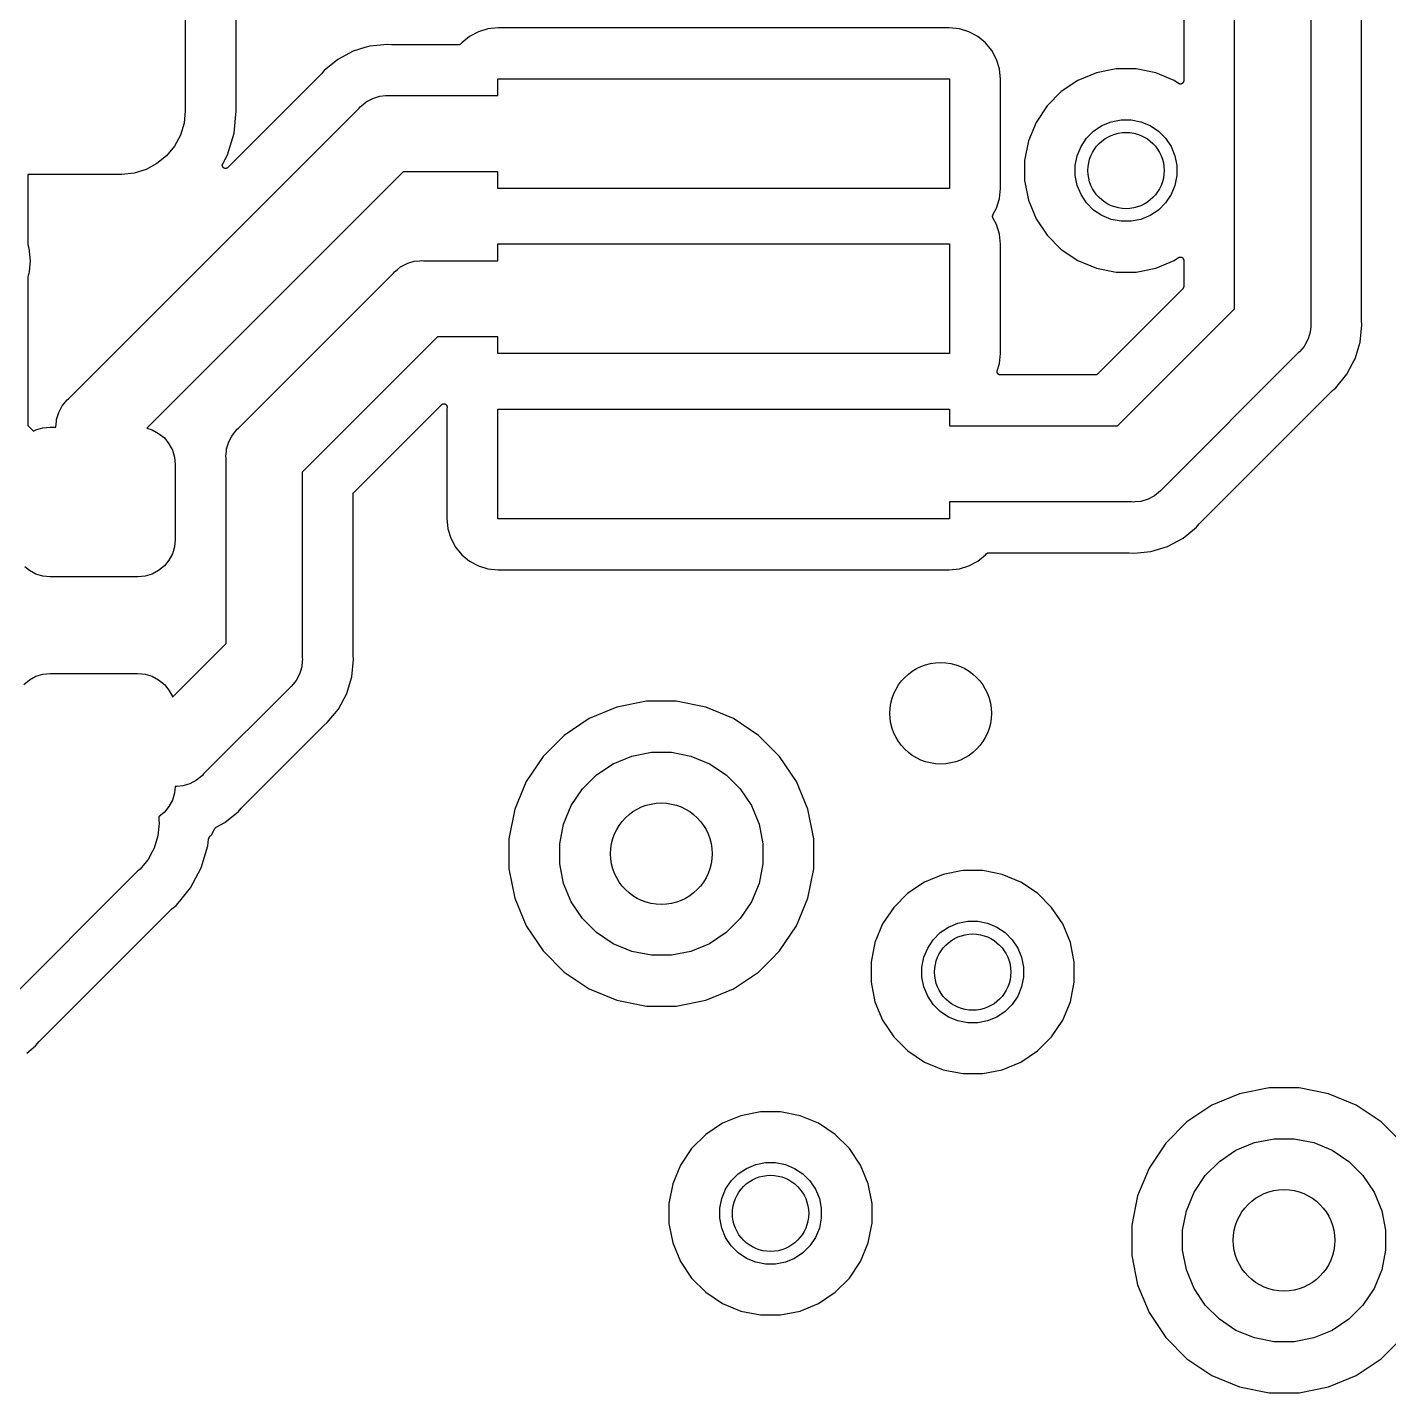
# Model space of a CAD drawing. Extents: x 5.16 to 6.06, y -3.88 to -2.24.
# Drawn here: x 5.4755 to 5.6865, y -3.3187 to -3.1071 of the extents above; entities that cross this region are included whole.
import ezdxf

# ---------------------------------------------------------------- set-up
doc = ezdxf.new("R2010")
doc.units = 0
doc.header["$MEASUREMENT"] = 0
doc.layers.add('BLACK', color=7, linetype='CONTINUOUS')

msp = doc.modelspace()

# ---------------------------------------------------------------- linework, layer by layer
at = {"layer": 'BLACK', "linetype": 'CONTINUOUS'}
for p, q in [((5.66261, -3.15071), (5.66261, -3.00838)), ((5.67443, -3.00838), (5.67443, -3.15287)), ((5.65474, -3.01421), (5.65474, -3.11535)), ((5.6823, -3.15246), (5.6823, -3.04554)), ((5.49994, -3.09048), (5.49994, -3.12001)), ((5.50785, -3.11998), (5.50785, -3.09051)), ((5.54844, -3.10714), (5.54687, -3.10729)), ((5.61839, -3.10714), (5.54844, -3.10714)), ((5.61996, -3.10729), (5.61839, -3.10714)), ((5.54402, -3.10847), (5.54282, -3.10946)), ((5.54539, -3.10774), (5.54402, -3.10847)), ((5.54687, -3.10729), (5.54539, -3.10774)), ((5.62144, -3.10774), (5.61996, -3.10729)), ((5.62281, -3.10847), (5.62144, -3.10774)), ((5.62401, -3.10946), (5.62281, -3.10847)), ((5.52598, -3.11076), (5.52358, -3.11204)), ((5.52781, -3.1102), (5.52598, -3.11076)), ((5.52857, -3.10997), (5.52781, -3.1102)), ((5.53128, -3.1097), (5.52857, -3.10997)), ((5.53193, -3.10977), (5.53128, -3.1097)), ((5.53195, -3.10977), (5.53193, -3.10977)), ((5.53197, -3.10977), (5.53195, -3.10977)), ((5.53198, -3.10977), (5.53197, -3.10977)), ((5.54232, -3.10977), (5.53198, -3.10977)), ((5.54234, -3.10977), (5.54232, -3.10977)), ((5.54237, -3.10977), (5.54234, -3.10977)), ((5.54239, -3.10976), (5.54237, -3.10977)), ((5.54242, -3.10976), (5.54239, -3.10976)), ((5.54244, -3.10976), (5.54242, -3.10976)), ((5.54246, -3.10975), (5.54244, -3.10976)), ((5.54249, -3.10974), (5.54246, -3.10975)), ((5.54251, -3.10973), (5.54249, -3.10974)), ((5.54253, -3.10972), (5.54251, -3.10973)), ((5.54255, -3.10972), (5.54253, -3.10972)), ((5.54258, -3.1097), (5.54255, -3.10972)), ((5.5426, -3.10969), (5.54258, -3.1097)), ((5.54262, -3.10967), (5.5426, -3.10969)), ((5.54264, -3.10966), (5.54262, -3.10967)), ((5.54266, -3.10964), (5.54264, -3.10966)), ((5.54268, -3.10963), (5.54266, -3.10964)), ((5.54269, -3.10961), (5.54268, -3.10963)), ((5.54271, -3.10959), (5.54269, -3.10961)), ((5.54282, -3.10946), (5.54271, -3.10959)), ((5.54271, -3.10959), (5.54271, -3.10959)), ((5.62499, -3.11066), (5.62401, -3.10946)), ((5.62572, -3.11202), (5.62499, -3.11066)), ((5.52358, -3.11204), (5.52149, -3.11376)), ((5.62617, -3.11351), (5.62572, -3.11202)), ((5.62633, -3.11508), (5.62617, -3.11351)), ((5.64425, -3.11351), (5.64121, -3.11412)), ((5.64735, -3.11351), (5.64425, -3.11351)), ((5.6504, -3.11412), (5.64735, -3.11351)), ((5.52104, -3.1143), (5.50655, -3.12879)), ((5.52105, -3.11429), (5.52104, -3.1143)), ((5.52106, -3.11427), (5.52105, -3.11429)), ((5.52107, -3.11427), (5.52106, -3.11427)), ((5.52149, -3.11376), (5.52107, -3.11427)), ((5.54841, -3.11765), (5.54841, -3.11505)), ((5.54841, -3.11505), (5.61841, -3.11505)), ((5.61841, -3.11505), (5.61841, -3.13205)), ((5.62633, -3.13203), (5.62633, -3.11508)), ((5.63834, -3.1153), (5.63576, -3.11703)), ((5.64121, -3.11412), (5.63834, -3.1153)), ((5.65326, -3.1153), (5.6504, -3.11412)), ((5.65396, -3.11577), (5.65326, -3.1153)), ((5.65462, -3.11567), (5.65459, -3.11571)), ((5.65465, -3.11564), (5.65462, -3.11567)), ((5.65468, -3.11559), (5.65465, -3.11563)), ((5.65465, -3.11563), (5.65465, -3.11563)), ((5.65465, -3.11563), (5.65465, -3.11564)), ((5.6547, -3.11555), (5.65468, -3.11559)), ((5.65471, -3.11551), (5.6547, -3.11555)), ((5.6547, -3.11555), (5.6547, -3.11555)), ((5.6547, -3.11555), (5.6547, -3.11555)), ((5.65473, -3.11546), (5.65471, -3.11551)), ((5.65474, -3.11541), (5.65473, -3.11545)), ((5.65473, -3.11545), (5.65473, -3.11546)), ((5.65473, -3.11546), (5.65473, -3.11546)), ((5.65474, -3.11535), (5.65474, -3.11536)), ((5.65474, -3.11536), (5.65474, -3.11541)), ((5.52901, -3.11807), (5.53012, -3.11773)), ((5.53012, -3.11773), (5.53099, -3.11765)), ((5.53099, -3.11765), (5.53128, -3.11762)), ((5.53099, -3.11765), (5.53099, -3.11765)), ((5.53128, -3.11762), (5.53157, -3.11765)), ((5.53157, -3.11765), (5.54841, -3.11765)), ((5.63576, -3.11703), (5.63357, -3.11922)), ((5.654, -3.11579), (5.65396, -3.11577)), ((5.65404, -3.11582), (5.654, -3.11579)), ((5.65405, -3.11582), (5.65404, -3.11582)), ((5.65409, -3.11583), (5.65405, -3.11582)), ((5.65405, -3.11582), (5.65405, -3.11582)), ((5.65414, -3.11584), (5.65409, -3.11583)), ((5.65419, -3.11585), (5.65414, -3.11584)), ((5.65414, -3.11584), (5.65414, -3.11584)), ((5.65414, -3.11584), (5.65414, -3.11584)), ((5.65424, -3.11585), (5.65419, -3.11585)), ((5.65428, -3.11585), (5.65424, -3.11585)), ((5.65424, -3.11585), (5.65424, -3.11585)), ((5.65424, -3.11585), (5.65424, -3.11585)), ((5.65433, -3.11585), (5.65428, -3.11585)), ((5.65437, -3.11583), (5.65433, -3.11584)), ((5.65433, -3.11584), (5.65433, -3.11584)), ((5.65433, -3.11584), (5.65433, -3.11585)), ((5.65443, -3.11582), (5.65437, -3.11583)), ((5.65447, -3.1158), (5.65443, -3.11582)), ((5.65443, -3.11582), (5.65443, -3.11582)), ((5.65443, -3.11582), (5.65443, -3.11582)), ((5.65451, -3.11577), (5.65447, -3.1158)), ((5.65452, -3.11577), (5.65451, -3.11577)), ((5.65451, -3.11577), (5.65451, -3.11577)), ((5.65455, -3.11574), (5.65452, -3.11577)), ((5.65459, -3.11571), (5.65455, -3.11574)), ((5.65459, -3.11571), (5.65459, -3.11571)), ((5.65459, -3.11571), (5.65459, -3.11571)), ((5.48183, -3.16464), (5.5269, -3.11958)), ((5.5269, -3.11958), (5.52708, -3.11936)), ((5.52708, -3.11936), (5.52757, -3.11895)), ((5.52757, -3.11895), (5.52798, -3.11862)), ((5.52798, -3.11862), (5.52862, -3.11828)), ((5.52862, -3.11828), (5.52901, -3.11807)), ((5.63357, -3.11922), (5.63185, -3.1218)), ((5.49975, -3.12193), (5.49919, -3.12377)), ((5.49994, -3.12001), (5.49975, -3.12193)), ((5.50751, -3.12347), (5.50785, -3.11998)), ((5.63185, -3.1218), (5.63066, -3.12467)), ((5.64207, -3.12228), (5.64351, -3.12169)), ((5.64351, -3.12169), (5.64503, -3.12139)), ((5.64503, -3.12139), (5.64658, -3.12139)), ((5.64658, -3.12139), (5.6481, -3.12169)), ((5.6481, -3.12169), (5.64953, -3.12228)), ((5.49919, -3.12377), (5.49828, -3.12548)), ((5.5065, -3.1268), (5.50751, -3.12347)), ((5.63969, -3.12424), (5.64078, -3.12314)), ((5.64078, -3.12314), (5.64207, -3.12228)), ((5.64953, -3.12228), (5.65082, -3.12314)), ((5.65082, -3.12314), (5.65192, -3.12424)), ((5.49828, -3.12548), (5.49705, -3.12697)), ((5.63066, -3.12467), (5.63006, -3.12771)), ((5.63823, -3.12696), (5.63883, -3.12553)), ((5.63883, -3.12553), (5.63969, -3.12424)), ((5.65192, -3.12424), (5.65278, -3.12553)), ((5.65278, -3.12553), (5.65337, -3.12696)), ((5.49556, -3.12819), (5.49386, -3.1291)), ((5.49705, -3.12697), (5.49556, -3.12819)), ((5.50569, -3.12839), (5.5057, -3.12836)), ((5.50569, -3.12841), (5.50569, -3.12839)), ((5.5057, -3.12834), (5.50571, -3.12831)), ((5.5057, -3.12836), (5.5057, -3.12834)), ((5.50571, -3.12829), (5.50572, -3.12827)), ((5.50571, -3.12831), (5.50571, -3.12829)), ((5.50572, -3.12827), (5.50573, -3.12824)), ((5.50573, -3.12824), (5.50574, -3.12822)), ((5.50574, -3.12822), (5.50575, -3.1282)), ((5.50575, -3.1282), (5.5065, -3.1268)), ((5.63006, -3.12771), (5.63006, -3.13081)), ((5.63793, -3.12848), (5.63823, -3.12696)), ((5.65337, -3.12696), (5.65368, -3.12848)), ((5.49009, -3.12985), (5.47553, -3.12985)), ((5.47553, -3.12985), (5.47553, -3.14071)), ((5.49202, -3.12966), (5.49009, -3.12985)), ((5.49386, -3.1291), (5.49202, -3.12966)), ((5.53372, -3.12946), (5.49397, -3.16921)), ((5.50569, -3.12843), (5.50569, -3.12841)), ((5.50569, -3.12846), (5.50569, -3.12843)), ((5.50569, -3.12848), (5.50569, -3.12846)), ((5.5057, -3.12851), (5.50569, -3.12848)), ((5.5057, -3.12853), (5.5057, -3.12851)), ((5.50571, -3.12856), (5.5057, -3.12853)), ((5.50571, -3.12858), (5.50571, -3.12856)), ((5.50572, -3.1286), (5.50571, -3.12858)), ((5.50573, -3.12863), (5.50572, -3.1286)), ((5.50574, -3.12865), (5.50573, -3.12863)), ((5.50575, -3.12867), (5.50574, -3.12865)), ((5.50576, -3.12869), (5.50575, -3.12867)), ((5.50577, -3.12871), (5.50576, -3.12869)), ((5.50579, -3.12873), (5.50577, -3.12871)), ((5.5058, -3.12875), (5.50579, -3.12873)), ((5.50582, -3.12877), (5.5058, -3.12875)), ((5.50584, -3.12879), (5.50582, -3.12877)), ((5.50586, -3.1288), (5.50584, -3.12879)), ((5.50587, -3.12882), (5.50586, -3.1288)), ((5.50589, -3.12884), (5.50587, -3.12882)), ((5.50591, -3.12885), (5.50589, -3.12884)), ((5.50593, -3.12886), (5.50591, -3.12885)), ((5.50595, -3.12888), (5.50593, -3.12886)), ((5.50598, -3.12889), (5.50595, -3.12888)), ((5.506, -3.1289), (5.50598, -3.12889)), ((5.50602, -3.12891), (5.506, -3.1289)), ((5.50604, -3.12892), (5.50602, -3.12891)), ((5.50607, -3.12892), (5.50604, -3.12892)), ((5.50609, -3.12893), (5.50607, -3.12892)), ((5.50612, -3.12893), (5.50609, -3.12893)), ((5.50614, -3.12894), (5.50612, -3.12893)), ((5.50616, -3.12894), (5.50614, -3.12894)), ((5.50619, -3.12894), (5.50616, -3.12894)), ((5.50621, -3.12894), (5.50619, -3.12894)), ((5.50624, -3.12894), (5.50621, -3.12894)), ((5.50626, -3.12893), (5.50624, -3.12894)), ((5.50629, -3.12893), (5.50626, -3.12893)), ((5.50631, -3.12892), (5.50629, -3.12893)), ((5.50633, -3.12892), (5.50631, -3.12892)), ((5.50636, -3.12891), (5.50633, -3.12892)), ((5.50638, -3.1289), (5.50636, -3.12891)), ((5.5064, -3.12889), (5.50638, -3.1289)), ((5.50643, -3.12888), (5.5064, -3.12889)), ((5.50645, -3.12887), (5.50643, -3.12888)), ((5.50647, -3.12886), (5.50645, -3.12887)), ((5.50649, -3.12884), (5.50647, -3.12886)), ((5.50651, -3.12883), (5.50649, -3.12884)), ((5.50652, -3.12881), (5.50651, -3.12883)), ((5.50654, -3.1288), (5.50652, -3.12881)), ((5.50655, -3.12879), (5.50654, -3.1288)), ((5.54841, -3.12946), (5.53372, -3.12946)), ((5.54841, -3.13205), (5.54841, -3.12946)), ((5.63793, -3.13004), (5.63793, -3.12848)), ((5.63823, -3.13156), (5.63793, -3.13004)), ((5.65368, -3.13004), (5.65337, -3.13156)), ((5.65368, -3.12848), (5.65368, -3.13004)), ((5.61841, -3.13205), (5.54841, -3.13205)), ((5.62617, -3.13359), (5.62633, -3.13203)), ((5.63006, -3.13081), (5.63066, -3.13385)), ((5.63883, -3.13299), (5.63823, -3.13156)), ((5.65337, -3.13156), (5.65278, -3.13299)), ((5.62572, -3.13508), (5.62617, -3.13359)), ((5.63066, -3.13385), (5.63185, -3.13672)), ((5.63969, -3.13428), (5.63883, -3.13299)), ((5.64078, -3.13538), (5.63969, -3.13428)), ((5.65192, -3.13428), (5.65082, -3.13538)), ((5.65278, -3.13299), (5.65192, -3.13428)), ((5.62512, -3.13629), (5.62513, -3.13625)), ((5.62512, -3.1363), (5.62512, -3.13629)), ((5.62512, -3.13629), (5.62512, -3.13629)), ((5.62512, -3.13634), (5.62512, -3.1363)), ((5.62512, -3.13639), (5.62512, -3.13634)), ((5.62512, -3.13644), (5.62512, -3.13639)), ((5.62512, -3.13639), (5.62512, -3.13639)), ((5.62512, -3.13639), (5.62512, -3.13639)), ((5.62513, -3.13649), (5.62512, -3.13644)), ((5.62513, -3.13625), (5.62514, -3.1362)), ((5.62515, -3.13653), (5.62513, -3.13649)), ((5.62513, -3.13649), (5.62513, -3.13649)), ((5.62513, -3.13649), (5.62513, -3.13649)), ((5.62514, -3.1362), (5.62516, -3.13615)), ((5.62514, -3.1362), (5.62514, -3.1362)), ((5.62514, -3.1362), (5.62514, -3.1362)), ((5.62517, -3.13658), (5.62515, -3.13653)), ((5.62516, -3.13615), (5.62517, -3.13611)), ((5.62517, -3.13611), (5.62572, -3.13508)), ((5.62572, -3.13761), (5.62517, -3.13658)), ((5.62517, -3.13658), (5.62517, -3.13658)), ((5.63185, -3.13672), (5.63357, -3.1393)), ((5.64207, -3.13624), (5.64078, -3.13538)), ((5.64351, -3.13683), (5.64207, -3.13624)), ((5.64503, -3.13713), (5.64351, -3.13683)), ((5.6481, -3.13683), (5.64658, -3.13713)), ((5.64953, -3.13624), (5.6481, -3.13683)), ((5.65082, -3.13538), (5.64953, -3.13624)), ((5.62617, -3.1391), (5.62572, -3.13761)), ((5.64658, -3.13713), (5.64503, -3.13713)), ((5.47553, -3.14071), (5.4757, -3.14127)), ((5.54841, -3.14324), (5.54841, -3.14064)), ((5.54841, -3.14064), (5.61841, -3.14064)), ((5.61841, -3.14064), (5.61841, -3.15764)), ((5.62633, -3.14067), (5.62617, -3.1391)), ((5.62633, -3.15762), (5.62633, -3.14067)), ((5.63357, -3.1393), (5.63576, -3.14149)), ((5.4757, -3.14127), (5.47589, -3.14324)), ((5.53631, -3.14324), (5.5366, -3.14321)), ((5.5366, -3.14321), (5.53689, -3.14324)), ((5.63576, -3.14149), (5.63834, -3.14322)), ((5.63834, -3.14322), (5.64121, -3.1444)), ((5.6504, -3.1444), (5.65326, -3.14322)), ((5.65326, -3.14322), (5.65396, -3.14275)), ((5.65396, -3.14275), (5.65397, -3.14275)), ((5.65397, -3.14275), (5.654, -3.14273)), ((5.654, -3.14273), (5.65405, -3.1427)), ((5.65405, -3.1427), (5.65409, -3.14269)), ((5.65405, -3.1427), (5.65405, -3.1427)), ((5.65405, -3.1427), (5.65405, -3.1427)), ((5.65409, -3.14269), (5.65414, -3.14267)), ((5.65414, -3.14267), (5.65415, -3.14267)), ((5.65415, -3.14267), (5.65415, -3.14267)), ((5.65415, -3.14267), (5.65419, -3.14267)), ((5.65419, -3.14267), (5.65424, -3.14267)), ((5.65424, -3.14267), (5.65424, -3.14267)), ((5.65424, -3.14267), (5.65424, -3.14267)), ((5.65424, -3.14267), (5.65429, -3.14267)), ((5.65429, -3.14267), (5.65434, -3.14268)), ((5.65434, -3.14268), (5.65434, -3.14268)), ((5.65434, -3.14268), (5.65434, -3.14268)), ((5.65434, -3.14268), (5.65439, -3.14269)), ((5.65439, -3.14269), (5.65443, -3.1427)), ((5.65443, -3.1427), (5.65443, -3.14271)), ((5.65443, -3.14271), (5.65444, -3.14271)), ((5.65444, -3.14271), (5.65448, -3.14273)), ((5.65448, -3.14273), (5.65452, -3.14275)), ((5.65452, -3.14275), (5.65452, -3.14275)), ((5.65452, -3.14275), (5.65452, -3.14275)), ((5.65452, -3.14275), (5.65456, -3.14278)), ((5.65456, -3.14278), (5.65459, -3.14281)), ((5.65459, -3.14281), (5.6546, -3.14281)), ((5.6546, -3.14281), (5.6546, -3.14282)), ((5.6546, -3.14282), (5.65462, -3.14285)), ((5.65462, -3.14285), (5.65466, -3.14289)), ((5.65466, -3.14289), (5.65466, -3.14289)), ((5.65466, -3.14289), (5.65466, -3.14289)), ((5.65466, -3.14289), (5.65468, -3.14293)), ((5.65468, -3.14293), (5.6547, -3.14298)), ((5.6547, -3.14298), (5.6547, -3.14298)), ((5.6547, -3.14298), (5.6547, -3.14298)), ((5.6547, -3.14298), (5.65472, -3.14302)), ((5.65472, -3.14302), (5.65473, -3.14307)), ((5.65473, -3.14307), (5.65473, -3.14307)), ((5.65473, -3.14307), (5.65473, -3.14307)), ((5.65473, -3.14307), (5.65474, -3.14312)), ((5.65474, -3.14312), (5.65474, -3.14317)), ((5.65474, -3.14317), (5.65474, -3.14724)), ((5.4757, -3.1452), (5.4756, -3.14552)), ((5.47573, -3.14489), (5.4757, -3.1452)), ((5.47589, -3.14324), (5.47573, -3.14489)), ((5.50821, -3.16918), (5.53222, -3.14517)), ((5.53222, -3.14517), (5.53241, -3.14495)), ((5.53241, -3.14495), (5.53284, -3.14459)), ((5.53284, -3.14459), (5.53331, -3.14421)), ((5.53331, -3.14421), (5.53433, -3.14366)), ((5.53433, -3.14366), (5.53443, -3.14363)), ((5.53443, -3.14363), (5.53545, -3.14332)), ((5.53545, -3.14332), (5.53631, -3.14324)), ((5.53631, -3.14324), (5.53631, -3.14324)), ((5.53689, -3.14324), (5.54841, -3.14324)), ((5.64121, -3.1444), (5.64425, -3.14501)), ((5.64425, -3.14501), (5.64735, -3.14501)), ((5.64735, -3.14501), (5.6504, -3.1444)), ((5.4756, -3.14552), (5.47553, -3.14576)), ((5.47553, -3.14576), (5.47553, -3.16876)), ((5.6547, -3.14744), (5.65468, -3.14748)), ((5.65472, -3.14739), (5.6547, -3.14743)), ((5.6547, -3.14743), (5.6547, -3.14744)), ((5.6547, -3.14744), (5.6547, -3.14744)), ((5.65473, -3.14735), (5.65472, -3.14739)), ((5.65474, -3.14729), (5.65473, -3.14734)), ((5.65473, -3.14734), (5.65473, -3.14734)), ((5.65473, -3.14734), (5.65473, -3.14735)), ((5.65474, -3.14724), (5.65474, -3.14725)), ((5.65474, -3.14725), (5.65474, -3.14729)), ((5.65459, -3.1476), (5.64138, -3.16081)), ((5.65462, -3.14756), (5.65459, -3.1476)), ((5.65465, -3.14753), (5.65462, -3.14756)), ((5.65466, -3.14752), (5.65465, -3.14752)), ((5.65465, -3.14752), (5.65465, -3.14753)), ((5.65468, -3.14748), (5.65466, -3.14752)), ((5.6445, -3.16883), (5.66261, -3.15071)), ((5.67443, -3.15345), (5.67434, -3.15432)), ((5.67443, -3.15287), (5.67445, -3.15316)), ((5.67445, -3.15316), (5.67443, -3.15345)), ((5.67443, -3.15345), (5.67443, -3.15345)), ((5.6821, -3.15586), (5.68237, -3.15316)), ((5.6823, -3.15248), (5.6823, -3.15246)), ((5.6823, -3.1525), (5.6823, -3.15248)), ((5.6823, -3.15251), (5.6823, -3.1525)), ((5.68237, -3.15316), (5.6823, -3.15251)), ((5.53905, -3.15505), (5.51809, -3.17601)), ((5.54841, -3.15505), (5.53905, -3.15505)), ((5.54841, -3.15764), (5.54841, -3.15505)), ((5.674, -3.15543), (5.67345, -3.15645)), ((5.67402, -3.15537), (5.674, -3.15543)), ((5.67434, -3.15432), (5.67402, -3.15537)), ((5.68131, -3.15846), (5.6821, -3.15586)), ((5.61841, -3.15764), (5.54841, -3.15764)), ((5.62617, -3.15919), (5.62633, -3.15762)), ((5.67249, -3.15754), (5.65133, -3.1787)), ((5.67272, -3.15735), (5.67249, -3.15754)), ((5.6734, -3.15652), (5.67272, -3.15735)), ((5.67345, -3.15645), (5.6734, -3.15652)), ((5.62583, -3.16031), (5.62617, -3.15919)), ((5.68003, -3.16085), (5.68099, -3.15905)), ((5.68099, -3.15905), (5.68131, -3.15846)), ((5.68099, -3.15905), (5.68099, -3.15905)), ((5.62581, -3.16045), (5.62582, -3.16042)), ((5.62581, -3.16047), (5.62581, -3.16045)), ((5.62581, -3.1605), (5.62581, -3.16047)), ((5.62582, -3.16052), (5.62581, -3.1605)), ((5.62582, -3.16035), (5.62583, -3.16033)), ((5.62582, -3.16038), (5.62582, -3.16035)), ((5.62582, -3.1604), (5.62582, -3.16038)), ((5.62582, -3.16042), (5.62582, -3.1604)), ((5.62582, -3.16054), (5.62582, -3.16052)), ((5.62583, -3.16057), (5.62582, -3.16054)), ((5.62583, -3.16033), (5.62583, -3.16031)), ((5.62583, -3.1606), (5.62583, -3.16057)), ((5.62584, -3.16062), (5.62583, -3.1606)), ((5.62585, -3.16064), (5.62584, -3.16062)), ((5.62586, -3.16066), (5.62585, -3.16064)), ((5.62587, -3.16069), (5.62586, -3.16066)), ((5.62588, -3.1607), (5.62587, -3.16069)), ((5.62589, -3.16073), (5.62588, -3.1607)), ((5.62591, -3.16075), (5.62589, -3.16073)), ((5.62593, -3.16077), (5.62591, -3.16075)), ((5.62594, -3.16078), (5.62593, -3.16077)), ((5.62596, -3.1608), (5.62594, -3.16078)), ((5.62598, -3.16082), (5.62596, -3.1608)), ((5.62599, -3.16084), (5.62598, -3.16082)), ((5.62601, -3.16085), (5.62599, -3.16084)), ((5.62603, -3.16086), (5.62601, -3.16085)), ((5.62605, -3.16088), (5.62603, -3.16086)), ((5.62608, -3.16089), (5.62605, -3.16088)), ((5.6261, -3.1609), (5.62608, -3.16089)), ((5.62612, -3.16091), (5.6261, -3.1609)), ((5.62614, -3.16092), (5.62612, -3.16091)), ((5.62617, -3.16093), (5.62614, -3.16092)), ((5.62619, -3.16093), (5.62617, -3.16093)), ((5.62621, -3.16094), (5.62619, -3.16093)), ((5.62624, -3.16094), (5.62621, -3.16094)), ((5.62626, -3.16095), (5.62624, -3.16094)), ((5.62628, -3.16095), (5.62626, -3.16095)), ((5.62631, -3.16095), (5.62628, -3.16095)), ((5.64103, -3.16095), (5.62631, -3.16095)), ((5.62631, -3.16095), (5.62631, -3.16095)), ((5.64108, -3.16095), (5.64103, -3.16095)), ((5.64112, -3.16094), (5.64108, -3.16095)), ((5.64113, -3.16094), (5.64112, -3.16094)), ((5.64112, -3.16094), (5.64112, -3.16094)), ((5.64117, -3.16093), (5.64113, -3.16094)), ((5.64122, -3.16092), (5.64117, -3.16093)), ((5.64126, -3.16089), (5.64122, -3.16091)), ((5.64122, -3.16091), (5.64122, -3.16092)), ((5.64122, -3.16092), (5.64122, -3.16092)), ((5.6413, -3.16087), (5.64126, -3.16089)), ((5.64131, -3.16087), (5.6413, -3.16087)), ((5.64134, -3.16084), (5.64131, -3.16087)), ((5.64131, -3.16087), (5.64131, -3.16087)), ((5.64138, -3.16081), (5.64134, -3.16084)), ((5.64138, -3.16081), (5.64138, -3.16081)), ((5.67831, -3.16295), (5.68003, -3.16085)), ((5.65719, -3.18398), (5.67777, -3.1634)), ((5.67777, -3.16339), (5.67779, -3.16338)), ((5.67777, -3.1634), (5.67777, -3.16339)), ((5.67779, -3.16338), (5.6778, -3.16336)), ((5.6778, -3.16336), (5.67831, -3.16295)), ((5.48032, -3.16675), (5.4807, -3.16604)), ((5.4807, -3.16604), (5.48087, -3.16573)), ((5.48087, -3.16573), (5.48142, -3.16505)), ((5.48142, -3.16505), (5.48161, -3.16483)), ((5.48161, -3.16483), (5.48183, -3.16464)), ((5.52611, -3.17912), (5.53967, -3.16556)), ((5.53967, -3.16556), (5.53968, -3.16555)), ((5.53968, -3.16555), (5.5397, -3.16554)), ((5.5397, -3.16554), (5.53971, -3.16552)), ((5.53971, -3.16552), (5.53974, -3.16551)), ((5.53974, -3.16551), (5.53976, -3.16549)), ((5.53976, -3.16549), (5.53978, -3.16548)), ((5.53978, -3.16548), (5.5398, -3.16547)), ((5.5398, -3.16547), (5.53982, -3.16546)), ((5.53982, -3.16546), (5.53984, -3.16545)), ((5.53984, -3.16545), (5.53987, -3.16544)), ((5.53987, -3.16544), (5.53989, -3.16543)), ((5.53989, -3.16543), (5.53991, -3.16543)), ((5.53991, -3.16543), (5.53994, -3.16542)), ((5.53994, -3.16542), (5.53996, -3.16542)), ((5.53996, -3.16542), (5.53998, -3.16541)), ((5.53998, -3.16541), (5.54001, -3.16541)), ((5.54001, -3.16541), (5.54003, -3.16541)), ((5.54003, -3.16541), (5.54006, -3.16541)), ((5.54006, -3.16541), (5.54008, -3.16541)), ((5.54008, -3.16541), (5.54011, -3.16542)), ((5.54011, -3.16542), (5.54013, -3.16542)), ((5.54013, -3.16542), (5.54015, -3.16543)), ((5.54015, -3.16543), (5.54018, -3.16543)), ((5.54018, -3.16543), (5.5402, -3.16544)), ((5.5402, -3.16544), (5.54022, -3.16545)), ((5.54022, -3.16545), (5.54025, -3.16546)), ((5.54025, -3.16546), (5.54027, -3.16547)), ((5.54027, -3.16547), (5.54029, -3.16549)), ((5.54029, -3.16549), (5.54031, -3.1655)), ((5.54031, -3.1655), (5.54033, -3.16551)), ((5.54033, -3.16551), (5.54035, -3.16553)), ((5.54035, -3.16553), (5.54037, -3.16554)), ((5.54037, -3.16554), (5.54039, -3.16556)), ((5.54039, -3.16556), (5.5404, -3.16558)), ((5.5404, -3.16558), (5.54042, -3.1656)), ((5.54042, -3.1656), (5.54043, -3.16562)), ((5.54043, -3.16562), (5.54045, -3.16564)), ((5.54045, -3.16564), (5.54046, -3.16566)), ((5.54046, -3.16566), (5.54047, -3.16568)), ((5.54047, -3.16568), (5.54048, -3.1657)), ((5.54048, -3.1657), (5.54049, -3.16572)), ((5.54049, -3.16572), (5.5405, -3.16575)), ((5.5405, -3.16575), (5.54051, -3.16577)), ((5.54053, -3.16596), (5.5405, -3.16626)), ((5.5405, -3.16626), (5.5405, -3.18321)), ((5.54051, -3.16577), (5.54051, -3.16579)), ((5.54051, -3.16579), (5.54052, -3.16582)), ((5.54052, -3.16582), (5.54052, -3.16584)), ((5.54052, -3.16584), (5.54053, -3.16586)), ((5.54053, -3.16586), (5.54053, -3.16589)), ((5.54053, -3.16589), (5.54053, -3.16591)), ((5.54053, -3.16591), (5.54053, -3.16594)), ((5.54053, -3.16594), (5.54053, -3.16596)), ((5.54841, -3.18323), (5.54841, -3.16623)), ((5.54841, -3.16623), (5.61841, -3.16623)), ((5.61841, -3.16623), (5.61841, -3.16883)), ((5.47987, -3.16902), (5.47996, -3.16809)), ((5.47996, -3.16809), (5.47998, -3.16787)), ((5.47998, -3.16787), (5.48032, -3.16675)), ((5.47553, -3.16876), (5.47643, -3.16966)), ((5.47643, -3.16966), (5.47679, -3.16947)), ((5.47679, -3.16947), (5.47788, -3.16914)), ((5.47788, -3.16914), (5.47901, -3.16902)), ((5.47901, -3.16902), (5.47987, -3.16902)), ((5.49397, -3.16921), (5.49482, -3.16947)), ((5.49482, -3.16947), (5.49582, -3.17)), ((5.49582, -3.17), (5.4967, -3.17072)), ((5.4967, -3.17072), (5.49742, -3.1716)), ((5.5067, -3.17129), (5.5071, -3.17054)), ((5.5071, -3.17054), (5.50725, -3.17027)), ((5.50725, -3.17027), (5.5078, -3.16959)), ((5.5078, -3.16959), (5.50799, -3.16937)), ((5.50799, -3.16937), (5.50821, -3.16918)), ((5.61841, -3.16883), (5.6445, -3.16883)), ((5.49742, -3.1716), (5.49796, -3.17261)), ((5.49796, -3.17261), (5.49829, -3.1737)), ((5.50625, -3.17356), (5.50632, -3.17284)), ((5.50632, -3.17284), (5.50636, -3.1724)), ((5.50636, -3.1724), (5.5067, -3.17129)), ((5.49829, -3.1737), (5.4984, -3.17483)), ((5.4984, -3.17483), (5.4984, -3.18644)), ((5.50628, -3.17385), (5.50625, -3.17356)), ((5.50628, -3.2026), (5.50628, -3.17385)), ((5.51809, -3.17601), (5.51809, -3.20476)), ((5.52602, -3.17924), (5.52605, -3.1792)), ((5.52605, -3.17919), (5.52608, -3.17916)), ((5.52605, -3.1792), (5.52605, -3.17919)), ((5.52605, -3.1792), (5.52605, -3.1792)), ((5.52608, -3.17916), (5.52611, -3.17912)), ((5.65114, -3.17893), (5.65024, -3.17967)), ((5.65133, -3.1787), (5.65114, -3.17893)), ((5.52596, -3.17947), (5.52597, -3.17943)), ((5.52596, -3.17948), (5.52596, -3.17947)), ((5.52596, -3.20435), (5.52596, -3.17948)), ((5.52597, -3.17937), (5.52599, -3.17933)), ((5.52597, -3.17938), (5.52597, -3.17937)), ((5.52597, -3.17943), (5.52597, -3.17938)), ((5.52597, -3.17938), (5.52597, -3.17938)), ((5.52599, -3.17933), (5.526, -3.17929)), ((5.526, -3.17928), (5.52602, -3.17924)), ((5.526, -3.17929), (5.526, -3.17928)), ((5.526, -3.17928), (5.526, -3.17928)), ((5.64666, -3.18064), (5.61841, -3.18064)), ((5.61841, -3.18064), (5.61841, -3.18323)), ((5.64695, -3.18067), (5.64666, -3.18064)), ((5.64724, -3.18064), (5.64695, -3.18067)), ((5.6481, -3.18055), (5.64724, -3.18064)), ((5.64724, -3.18064), (5.64724, -3.18064)), ((5.64922, -3.18021), (5.6481, -3.18055)), ((5.65024, -3.17967), (5.64922, -3.18021)), ((5.5405, -3.18321), (5.54065, -3.18478)), ((5.61841, -3.18323), (5.54841, -3.18323)), ((5.54065, -3.18478), (5.5411, -3.18626)), ((5.65464, -3.18624), (5.65674, -3.18452)), ((5.65674, -3.18452), (5.65715, -3.18402)), ((5.65715, -3.18402), (5.65716, -3.18401)), ((5.65716, -3.18401), (5.65717, -3.184)), ((5.65717, -3.184), (5.65719, -3.18398)), ((5.49829, -3.18758), (5.49796, -3.18867)), ((5.4984, -3.18644), (5.49829, -3.18758)), ((5.5411, -3.18626), (5.54184, -3.18763)), ((5.54184, -3.18763), (5.54282, -3.18883)), ((5.64965, -3.18831), (5.65224, -3.18752)), ((5.65224, -3.18752), (5.65464, -3.18624)), ((5.49742, -3.18967), (5.4967, -3.19055)), ((5.49796, -3.18867), (5.49742, -3.18967)), ((5.54282, -3.18883), (5.54402, -3.18981)), ((5.62281, -3.18981), (5.62401, -3.18883)), ((5.62401, -3.18883), (5.62412, -3.1887)), ((5.62412, -3.18869), (5.62414, -3.18867)), ((5.62412, -3.1887), (5.62412, -3.18869)), ((5.62414, -3.18867), (5.62415, -3.18866)), ((5.62415, -3.18866), (5.62417, -3.18864)), ((5.62417, -3.18864), (5.62419, -3.18862)), ((5.62419, -3.18862), (5.62421, -3.18861)), ((5.62421, -3.18861), (5.62423, -3.1886)), ((5.62423, -3.1886), (5.62425, -3.18858)), ((5.62425, -3.18858), (5.62427, -3.18857)), ((5.62427, -3.18857), (5.62429, -3.18856)), ((5.62429, -3.18856), (5.62431, -3.18855)), ((5.62431, -3.18855), (5.62434, -3.18854)), ((5.62434, -3.18854), (5.62436, -3.18853)), ((5.62436, -3.18853), (5.62439, -3.18853)), ((5.62439, -3.18853), (5.62441, -3.18852)), ((5.62441, -3.18852), (5.62443, -3.18852)), ((5.62443, -3.18852), (5.62446, -3.18851)), ((5.62446, -3.18851), (5.62448, -3.18851)), ((5.62448, -3.18851), (5.6245, -3.18851)), ((5.6245, -3.18851), (5.64624, -3.18851)), ((5.64624, -3.18851), (5.64625, -3.18851)), ((5.64625, -3.18851), (5.64627, -3.18851)), ((5.64627, -3.18851), (5.64629, -3.18851)), ((5.64629, -3.18851), (5.64695, -3.18858)), ((5.64695, -3.18858), (5.6476, -3.18851)), ((5.6476, -3.18851), (5.64965, -3.18831)), ((5.47579, -3.19127), (5.47506, -3.19068)), ((5.47679, -3.19181), (5.47579, -3.19127)), ((5.47788, -3.19214), (5.47679, -3.19181)), ((5.49482, -3.19181), (5.49373, -3.19214)), ((5.49582, -3.19127), (5.49482, -3.19181)), ((5.4967, -3.19055), (5.49582, -3.19127)), ((5.54402, -3.18981), (5.54539, -3.19054)), ((5.54539, -3.19054), (5.54687, -3.19099)), ((5.54687, -3.19099), (5.54844, -3.19115)), ((5.54844, -3.19115), (5.61839, -3.19115)), ((5.61839, -3.19115), (5.61996, -3.19099)), ((5.61996, -3.19099), (5.62144, -3.19054)), ((5.62144, -3.19054), (5.62281, -3.18981)), ((5.47901, -3.19225), (5.47788, -3.19214)), ((5.49259, -3.19225), (5.47901, -3.19225)), ((5.49373, -3.19214), (5.49259, -3.19225)), ((5.49799, -3.21089), (5.50628, -3.2026)), ((5.52596, -3.20437), (5.52596, -3.20435)), ((5.52596, -3.20439), (5.52596, -3.20437)), ((5.52603, -3.20505), (5.52596, -3.20439)), ((5.52596, -3.20439), (5.52596, -3.20439)), ((5.518, -3.2062), (5.5178, -3.20689)), ((5.51809, -3.20534), (5.518, -3.2062)), ((5.51809, -3.20476), (5.51812, -3.20505)), ((5.51812, -3.20505), (5.51809, -3.20534)), ((5.51809, -3.20534), (5.51809, -3.20534)), ((5.52576, -3.20775), (5.52603, -3.20505)), ((5.47491, -3.20891), (5.47579, -3.20819)), ((5.47579, -3.20819), (5.47679, -3.20765)), ((5.47679, -3.20765), (5.47788, -3.20732)), ((5.47788, -3.20732), (5.47901, -3.20721)), ((5.47901, -3.20721), (5.49259, -3.20721)), ((5.49259, -3.20721), (5.49373, -3.20732)), ((5.49373, -3.20732), (5.49482, -3.20765)), ((5.49482, -3.20765), (5.49582, -3.20819)), ((5.49582, -3.20819), (5.4967, -3.20891)), ((5.51691, -3.20859), (5.51638, -3.20924)), ((5.51712, -3.20834), (5.51691, -3.20859)), ((5.51766, -3.20732), (5.51712, -3.20834)), ((5.5178, -3.20689), (5.51766, -3.20732)), ((5.52497, -3.21035), (5.52556, -3.2084)), ((5.52556, -3.2084), (5.52576, -3.20775)), ((5.4967, -3.20891), (5.49742, -3.20979)), ((5.49742, -3.20979), (5.49796, -3.2108)), ((5.49796, -3.2108), (5.49799, -3.21089)), ((5.51615, -3.20943), (5.50278, -3.2228)), ((5.51638, -3.20924), (5.51615, -3.20943)), ((5.52369, -3.21274), (5.52497, -3.21035)), ((5.52197, -3.21484), (5.52369, -3.21274)), ((5.56687, -3.21245), (5.56257, -3.21423)), ((5.57143, -3.21154), (5.56687, -3.21245)), ((5.57608, -3.21154), (5.57143, -3.21154)), ((5.58065, -3.21245), (5.57608, -3.21154)), ((5.58495, -3.21423), (5.58065, -3.21245)), ((5.52147, -3.21525), (5.52197, -3.21484)), ((5.56257, -3.21423), (5.5587, -3.21682)), ((5.58881, -3.21682), (5.58495, -3.21423)), ((5.50864, -3.22807), (5.52143, -3.21529)), ((5.52143, -3.21528), (5.52145, -3.21527)), ((5.52143, -3.21529), (5.52143, -3.21528)), ((5.52145, -3.21527), (5.52147, -3.21525)), ((5.5587, -3.21682), (5.55541, -3.22011)), ((5.5921, -3.22011), (5.58881, -3.21682)), ((5.56916, -3.22002), (5.57221, -3.21942)), ((5.57221, -3.21942), (5.57531, -3.21942)), ((5.57531, -3.21942), (5.57835, -3.22002)), ((5.55541, -3.22011), (5.55282, -3.22398)), ((5.56372, -3.22293), (5.5663, -3.22121)), ((5.5663, -3.22121), (5.56916, -3.22002)), ((5.57835, -3.22002), (5.58122, -3.22121)), ((5.58122, -3.22121), (5.5838, -3.22293)), ((5.59469, -3.22398), (5.5921, -3.22011)), ((5.5026, -3.22302), (5.5017, -3.22376)), ((5.50278, -3.2228), (5.5026, -3.22302)), ((5.56152, -3.22513), (5.56372, -3.22293)), ((5.5838, -3.22293), (5.58599, -3.22513)), ((5.49829, -3.22577), (5.49796, -3.22686)), ((5.49839, -3.22476), (5.49829, -3.22577)), ((5.4984, -3.22476), (5.49839, -3.22476)), ((5.49869, -3.22473), (5.4984, -3.22476)), ((5.49956, -3.22465), (5.49869, -3.22473)), ((5.49869, -3.22473), (5.49869, -3.22473)), ((5.50067, -3.22431), (5.49956, -3.22465)), ((5.5017, -3.22376), (5.50067, -3.22431)), ((5.55282, -3.22398), (5.55104, -3.22827)), ((5.5598, -3.22771), (5.56152, -3.22513)), ((5.58599, -3.22513), (5.58771, -3.22771)), ((5.59647, -3.22827), (5.59469, -3.22398)), ((5.49742, -3.22786), (5.4967, -3.22874)), ((5.49796, -3.22686), (5.49742, -3.22786)), ((5.55861, -3.23057), (5.5598, -3.22771)), ((5.58771, -3.22771), (5.5889, -3.23057)), ((5.4967, -3.22874), (5.49584, -3.22944)), ((5.49584, -3.22944), (5.49584, -3.22995)), ((5.49584, -3.22995), (5.49589, -3.23044)), ((5.50609, -3.23034), (5.50819, -3.22862)), ((5.50819, -3.22862), (5.50861, -3.22811)), ((5.50861, -3.22811), (5.50863, -3.22809)), ((5.50861, -3.22811), (5.50861, -3.22811)), ((5.50863, -3.22809), (5.50864, -3.22807)), ((5.55104, -3.22827), (5.55013, -3.23284)), ((5.59738, -3.23284), (5.59647, -3.22827)), ((5.49584, -3.23093), (5.4957, -3.23241)), ((5.49589, -3.23044), (5.49584, -3.23093)), ((5.49584, -3.23093), (5.49584, -3.23093)), ((5.504, -3.23226), (5.50453, -3.23127)), ((5.50453, -3.23127), (5.50456, -3.23123)), ((5.50453, -3.23127), (5.50453, -3.23127)), ((5.50456, -3.23123), (5.50458, -3.23119)), ((5.50458, -3.23119), (5.50458, -3.23119)), ((5.50458, -3.23119), (5.50459, -3.23119)), ((5.50459, -3.23119), (5.50462, -3.23115)), ((5.50462, -3.23115), (5.50465, -3.23112)), ((5.50465, -3.23112), (5.50465, -3.23112)), ((5.50465, -3.23112), (5.50466, -3.23112)), ((5.50466, -3.23112), (5.5047, -3.23109)), ((5.5047, -3.23109), (5.50473, -3.23107)), ((5.50473, -3.23107), (5.50609, -3.23034)), ((5.55801, -3.23361), (5.55861, -3.23057)), ((5.5889, -3.23057), (5.5895, -3.23361)), ((5.4957, -3.23241), (5.49512, -3.2343)), ((5.50243, -3.23733), (5.50346, -3.23395)), ((5.50346, -3.23395), (5.50356, -3.23293)), ((5.50356, -3.23292), (5.50357, -3.23288)), ((5.50356, -3.23293), (5.50356, -3.23292)), ((5.50356, -3.23293), (5.50356, -3.23293)), ((5.50356, -3.23293), (5.50356, -3.23293)), ((5.50356, -3.23293), (5.50356, -3.23293)), ((5.50357, -3.23288), (5.50358, -3.23283)), ((5.50358, -3.23283), (5.5036, -3.23278)), ((5.50358, -3.23283), (5.50358, -3.23283)), ((5.50358, -3.23283), (5.50358, -3.23283)), ((5.5036, -3.23278), (5.50362, -3.23274)), ((5.50362, -3.23274), (5.50364, -3.2327)), ((5.50362, -3.23274), (5.50362, -3.23274)), ((5.50362, -3.23274), (5.50362, -3.23274)), ((5.50364, -3.2327), (5.50367, -3.23266)), ((5.50367, -3.23266), (5.50383, -3.23247)), ((5.50383, -3.23247), (5.504, -3.23226)), ((5.50383, -3.23247), (5.50383, -3.23247)), ((5.55013, -3.23284), (5.55013, -3.23749)), ((5.55801, -3.23672), (5.55801, -3.23361)), ((5.5895, -3.23361), (5.5895, -3.23672)), ((5.59738, -3.23749), (5.59738, -3.23284)), ((5.49419, -3.23605), (5.49364, -3.23672)), ((5.49486, -3.23479), (5.49419, -3.23605)), ((5.49512, -3.2343), (5.49486, -3.23479)), ((5.49255, -3.23789), (5.47145, -3.25899)), ((5.49294, -3.23757), (5.49255, -3.23789)), ((5.49364, -3.23672), (5.49294, -3.23757)), ((5.50077, -3.24044), (5.50243, -3.23733)), ((5.55013, -3.23749), (5.55104, -3.24206)), ((5.55861, -3.23976), (5.55801, -3.23672)), ((5.5895, -3.23672), (5.5889, -3.23976)), ((5.59647, -3.24206), (5.59738, -3.23749)), ((5.61743, -3.23837), (5.61457, -3.23956)), ((5.62048, -3.23777), (5.61743, -3.23837)), ((5.62358, -3.23777), (5.62048, -3.23777)), ((5.62662, -3.23837), (5.62358, -3.23777)), ((5.62949, -3.23956), (5.62662, -3.23837)), ((5.49908, -3.2425), (5.50077, -3.24044)), ((5.5598, -3.24262), (5.55861, -3.23976)), ((5.5889, -3.23976), (5.58771, -3.24262)), ((5.61457, -3.23956), (5.61199, -3.24128)), ((5.63207, -3.24128), (5.62949, -3.23956)), ((5.49853, -3.24317), (5.49908, -3.2425)), ((5.49908, -3.2425), (5.49908, -3.2425)), ((5.49908, -3.2425), (5.49908, -3.2425)), ((5.55104, -3.24206), (5.55282, -3.24635)), ((5.56152, -3.2452), (5.5598, -3.24262)), ((5.58771, -3.24262), (5.58599, -3.2452)), ((5.59469, -3.24635), (5.59647, -3.24206)), ((5.61199, -3.24128), (5.6098, -3.24348)), ((5.63426, -3.24348), (5.63207, -3.24128)), ((5.47731, -3.26426), (5.49783, -3.24375)), ((5.49783, -3.24375), (5.49784, -3.24374)), ((5.49784, -3.24374), (5.49785, -3.24373)), ((5.49785, -3.24373), (5.49787, -3.24371)), ((5.49787, -3.24371), (5.49853, -3.24317)), ((5.6098, -3.24348), (5.60807, -3.24606)), ((5.63598, -3.24606), (5.63426, -3.24348)), ((5.55282, -3.24635), (5.55541, -3.25022)), ((5.56372, -3.2474), (5.56152, -3.2452)), ((5.58599, -3.2452), (5.5838, -3.2474)), ((5.5921, -3.25022), (5.59469, -3.24635)), ((5.60807, -3.24606), (5.60688, -3.24892)), ((5.61701, -3.2474), (5.6183, -3.24654)), ((5.6183, -3.24654), (5.61973, -3.24595)), ((5.61973, -3.24595), (5.62125, -3.24564)), ((5.62125, -3.24564), (5.6228, -3.24564)), ((5.6228, -3.24564), (5.62432, -3.24595)), ((5.62432, -3.24595), (5.62576, -3.24654)), ((5.62576, -3.24654), (5.62705, -3.2474)), ((5.63717, -3.24892), (5.63598, -3.24606)), ((5.5663, -3.24912), (5.56372, -3.2474)), ((5.5838, -3.2474), (5.58122, -3.24912)), ((5.60688, -3.24892), (5.60628, -3.25197)), ((5.61505, -3.24979), (5.61591, -3.2485)), ((5.61591, -3.2485), (5.61701, -3.2474)), ((5.62705, -3.2474), (5.62814, -3.2485)), ((5.62814, -3.2485), (5.62901, -3.24979)), ((5.63778, -3.25197), (5.63717, -3.24892)), ((5.55541, -3.25022), (5.5587, -3.25351)), ((5.56916, -3.25031), (5.5663, -3.24912)), ((5.57221, -3.25091), (5.56916, -3.25031)), ((5.57531, -3.25091), (5.57221, -3.25091)), ((5.57835, -3.25031), (5.57531, -3.25091)), ((5.58122, -3.24912), (5.57835, -3.25031)), ((5.59077, -3.25156), (5.5921, -3.25022)), ((5.61446, -3.25122), (5.61505, -3.24979)), ((5.62901, -3.24979), (5.6296, -3.25122)), ((5.58881, -3.25351), (5.59077, -3.25156)), ((5.59077, -3.25156), (5.59077, -3.25156)), ((5.60628, -3.25197), (5.60628, -3.25507)), ((5.61415, -3.25274), (5.61446, -3.25122)), ((5.61415, -3.25429), (5.61415, -3.25274)), ((5.6296, -3.25122), (5.6299, -3.25274)), ((5.6299, -3.25274), (5.6299, -3.25429)), ((5.63778, -3.25507), (5.63778, -3.25197)), ((5.5587, -3.25351), (5.56257, -3.2561)), ((5.58495, -3.2561), (5.58881, -3.25351)), ((5.60628, -3.25507), (5.60688, -3.25811)), ((5.61446, -3.25581), (5.61415, -3.25429)), ((5.6299, -3.25429), (5.6296, -3.25581)), ((5.63717, -3.25811), (5.63778, -3.25507)), ((5.56257, -3.2561), (5.56687, -3.25788)), ((5.58065, -3.25788), (5.58495, -3.2561)), ((5.61505, -3.25725), (5.61446, -3.25581)), ((5.61591, -3.25854), (5.61505, -3.25725)), ((5.62901, -3.25725), (5.62814, -3.25854)), ((5.6296, -3.25581), (5.62901, -3.25725)), ((5.56687, -3.25788), (5.57143, -3.25879)), ((5.57143, -3.25879), (5.57608, -3.25879)), ((5.57608, -3.25879), (5.58065, -3.25788)), ((5.60688, -3.25811), (5.60807, -3.26098)), ((5.61701, -3.25963), (5.61591, -3.25854)), ((5.6183, -3.26049), (5.61701, -3.25963)), ((5.62705, -3.25963), (5.62576, -3.26049)), ((5.62814, -3.25854), (5.62705, -3.25963)), ((5.63598, -3.26098), (5.63717, -3.25811)), ((5.60807, -3.26098), (5.6098, -3.26356)), ((5.61973, -3.26109), (5.6183, -3.26049)), ((5.62125, -3.26139), (5.61973, -3.26109)), ((5.6228, -3.26139), (5.62125, -3.26139)), ((5.62432, -3.26109), (5.6228, -3.26139)), ((5.62576, -3.26049), (5.62432, -3.26109)), ((5.63426, -3.26356), (5.63598, -3.26098)), ((5.6098, -3.26356), (5.61199, -3.26575)), ((5.63207, -3.26575), (5.63426, -3.26356)), ((5.47538, -3.26608), (5.47604, -3.26554)), ((5.47604, -3.26554), (5.47605, -3.26553)), ((5.47604, -3.26554), (5.47604, -3.26554)), ((5.47605, -3.26553), (5.47606, -3.26553)), ((5.47606, -3.26553), (5.47607, -3.26551)), ((5.47607, -3.26551), (5.47675, -3.26495)), ((5.47675, -3.26495), (5.47728, -3.2643)), ((5.47728, -3.2643), (5.4773, -3.26428)), ((5.47728, -3.2643), (5.47728, -3.2643)), ((5.4773, -3.26428), (5.47731, -3.26426)), ((5.61199, -3.26575), (5.61457, -3.26747)), ((5.62949, -3.26747), (5.63207, -3.26575)), ((5.61457, -3.26747), (5.61743, -3.26866)), ((5.62662, -3.26866), (5.62949, -3.26747)), ((5.61743, -3.26866), (5.62048, -3.26926)), ((5.62048, -3.26926), (5.62358, -3.26926)), ((5.62358, -3.26926), (5.62662, -3.26866)), ((5.66798, -3.27148), (5.66341, -3.27239)), ((5.67263, -3.27148), (5.66798, -3.27148)), ((5.6772, -3.27239), (5.67263, -3.27148)), ((5.65912, -3.27417), (5.65525, -3.27675)), ((5.66341, -3.27239), (5.65912, -3.27417)), ((5.68149, -3.27417), (5.6772, -3.27239)), ((5.68536, -3.27675), (5.68149, -3.27417)), ((5.58609, -3.27578), (5.58323, -3.27696)), ((5.58913, -3.27517), (5.58609, -3.27578)), ((5.59224, -3.27517), (5.58913, -3.27517)), ((5.59528, -3.27578), (5.59224, -3.27517)), ((5.59814, -3.27696), (5.59528, -3.27578)), ((5.58065, -3.27869), (5.57845, -3.28088)), ((5.58323, -3.27696), (5.58065, -3.27869)), ((5.60072, -3.27869), (5.59814, -3.27696)), ((5.60292, -3.28088), (5.60072, -3.27869)), ((5.65525, -3.27675), (5.65196, -3.28004)), ((5.68865, -3.28004), (5.68536, -3.27675)), ((5.65196, -3.28004), (5.64937, -3.28391)), ((5.66285, -3.28114), (5.66571, -3.27996)), ((5.66571, -3.27996), (5.66875, -3.27935)), ((5.66875, -3.27935), (5.67186, -3.27935)), ((5.67186, -3.27935), (5.6749, -3.27996)), ((5.6749, -3.27996), (5.67776, -3.28114)), ((5.57845, -3.28088), (5.57673, -3.28346)), ((5.60464, -3.28346), (5.60292, -3.28088)), ((5.65807, -3.28506), (5.66027, -3.28287)), ((5.66027, -3.28287), (5.66285, -3.28114)), ((5.67776, -3.28114), (5.68034, -3.28287)), ((5.68034, -3.28287), (5.68254, -3.28506)), ((5.57673, -3.28346), (5.57554, -3.28632)), ((5.58457, -3.2859), (5.58567, -3.2848)), ((5.58567, -3.2848), (5.58696, -3.28394)), ((5.58696, -3.28394), (5.58839, -3.28335)), ((5.58839, -3.28335), (5.58991, -3.28304)), ((5.58991, -3.28304), (5.59146, -3.28304)), ((5.59146, -3.28304), (5.59298, -3.28335)), ((5.59298, -3.28335), (5.59442, -3.28394)), ((5.59442, -3.28394), (5.5957, -3.2848)), ((5.5957, -3.2848), (5.5968, -3.2859)), ((5.60583, -3.28632), (5.60464, -3.28346)), ((5.64937, -3.28391), (5.64759, -3.28821)), ((5.57554, -3.28632), (5.57494, -3.28937)), ((5.58371, -3.28719), (5.58457, -3.2859)), ((5.5968, -3.2859), (5.59766, -3.28719)), ((5.60643, -3.28937), (5.60583, -3.28632)), ((5.65635, -3.28764), (5.65807, -3.28506)), ((5.68254, -3.28506), (5.68426, -3.28764)), ((5.58281, -3.29014), (5.58311, -3.28862)), ((5.58311, -3.28862), (5.58371, -3.28719)), ((5.59766, -3.28719), (5.59826, -3.28862)), ((5.59826, -3.28862), (5.59856, -3.29014)), ((5.64759, -3.28821), (5.64668, -3.29277)), ((5.65516, -3.29051), (5.65635, -3.28764)), ((5.68426, -3.28764), (5.68545, -3.29051)), ((5.57494, -3.28937), (5.57494, -3.29247)), ((5.58281, -3.29169), (5.58281, -3.29014)), ((5.59856, -3.29014), (5.59856, -3.29169)), ((5.60643, -3.29247), (5.60643, -3.28937)), ((5.65456, -3.29355), (5.65516, -3.29051)), ((5.68545, -3.29051), (5.68605, -3.29355)), ((5.57494, -3.29247), (5.57554, -3.29551)), ((5.58311, -3.29322), (5.58281, -3.29169)), ((5.58371, -3.29465), (5.58311, -3.29322)), ((5.59826, -3.29322), (5.59766, -3.29465)), ((5.59856, -3.29169), (5.59826, -3.29322)), ((5.60583, -3.29551), (5.6064, -3.29263)), ((5.6064, -3.29262), (5.60643, -3.29247)), ((5.6064, -3.29263), (5.6064, -3.29262)), ((5.64668, -3.29277), (5.64668, -3.29743)), ((5.57554, -3.29551), (5.57673, -3.29838)), ((5.58457, -3.29594), (5.58371, -3.29465)), ((5.59766, -3.29465), (5.5968, -3.29594)), ((5.60464, -3.29838), (5.60583, -3.29551)), ((5.65456, -3.29665), (5.65456, -3.29355)), ((5.68605, -3.29355), (5.68605, -3.29665)), ((5.58567, -3.29703), (5.58457, -3.29594)), ((5.58696, -3.2979), (5.58567, -3.29703)), ((5.5957, -3.29703), (5.59442, -3.2979)), ((5.5968, -3.29594), (5.5957, -3.29703)), ((5.64668, -3.29743), (5.64759, -3.30199)), ((5.65516, -3.29969), (5.65456, -3.29665)), ((5.68605, -3.29665), (5.68545, -3.29969)), ((5.57673, -3.29838), (5.57845, -3.30096)), ((5.58839, -3.29849), (5.58696, -3.2979)), ((5.58991, -3.29879), (5.58839, -3.29849)), ((5.59146, -3.29879), (5.58991, -3.29879)), ((5.59298, -3.29849), (5.59146, -3.29879)), ((5.59442, -3.2979), (5.59298, -3.29849)), ((5.60292, -3.30096), (5.60464, -3.29838)), ((5.65635, -3.30256), (5.65516, -3.29969)), ((5.68545, -3.29969), (5.68426, -3.30256)), ((5.57845, -3.30096), (5.58065, -3.30315)), ((5.60072, -3.30315), (5.60292, -3.30096)), ((5.58065, -3.30315), (5.58323, -3.30487)), ((5.59814, -3.30487), (5.60072, -3.30315)), ((5.64759, -3.30199), (5.64937, -3.30629)), ((5.65807, -3.30514), (5.65635, -3.30256)), ((5.68426, -3.30256), (5.68254, -3.30514)), ((5.58323, -3.30487), (5.58609, -3.30606)), ((5.58609, -3.30606), (5.58913, -3.30667)), ((5.59224, -3.30667), (5.59528, -3.30606)), ((5.59528, -3.30606), (5.59814, -3.30487)), ((5.66027, -3.30733), (5.65807, -3.30514)), ((5.68254, -3.30514), (5.68034, -3.30733)), ((5.58913, -3.30667), (5.59224, -3.30667)), ((5.64937, -3.30629), (5.65196, -3.31016)), ((5.66285, -3.30906), (5.66027, -3.30733)), ((5.68034, -3.30733), (5.67776, -3.30906)), ((5.65196, -3.31016), (5.65525, -3.31345)), ((5.66571, -3.31024), (5.66285, -3.30906)), ((5.66875, -3.31085), (5.66571, -3.31024)), ((5.6749, -3.31024), (5.67186, -3.31085)), ((5.67776, -3.30906), (5.6749, -3.31024)), ((5.68536, -3.31345), (5.68865, -3.31016)), ((5.67186, -3.31085), (5.66875, -3.31085)), ((5.65525, -3.31345), (5.65912, -3.31603)), ((5.68149, -3.31603), (5.68536, -3.31345)), ((5.65912, -3.31603), (5.66341, -3.31781)), ((5.6772, -3.31781), (5.68149, -3.31603)), ((5.66341, -3.31781), (5.66798, -3.31872)), ((5.66798, -3.31872), (5.67263, -3.31872)), ((5.67263, -3.31872), (5.6772, -3.31781))]:
    msp.add_line(p, q, dxfattribs=at)
at = {"layer": 'BLACK'}
for centre, radius in [((5.6458, -3.12926), 0.00591), ((5.61706, -3.21339), 0.00787), ((5.57376, -3.23517), 0.00787), ((5.62203, -3.25352), 0.00591), ((5.59069, -3.29092), 0.00591), ((5.6703, -3.2951), 0.00787)]:
    msp.add_circle(centre, radius, dxfattribs=at)

doc.saveas('drawing.dxf')
